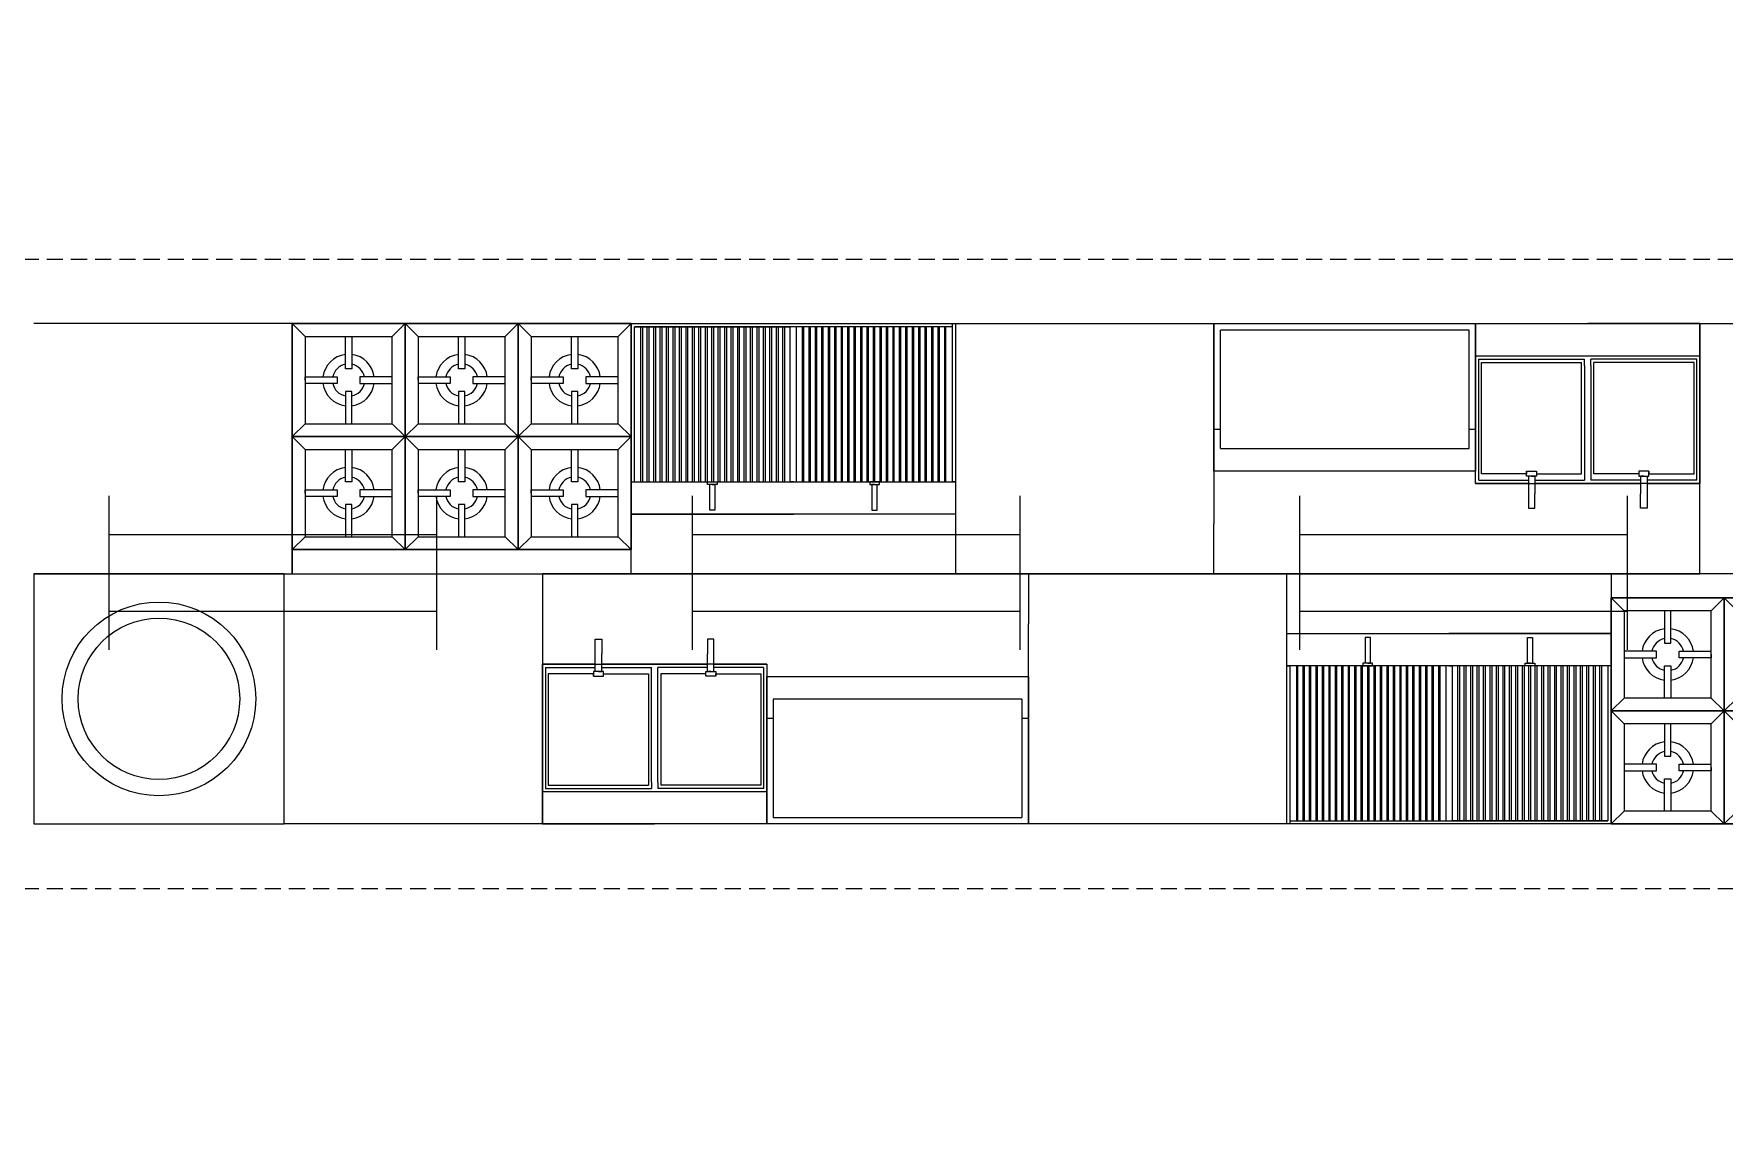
# Model space of a CAD drawing. Header units: millimetres. Extents: x 2412 to 2920, y 1219 to 1516.
# Drawn here: x 2609.02 to 2635.2, y 1378.86 to 1395.7 of the extents above; entities that cross this region are included whole.
import ezdxf

# ---------------------------------------------------------------- set-up
doc = ezdxf.new("R2010")
doc.units = ezdxf.units.MM
doc.linetypes.add('TRAZOS', pattern=[0.75, 0.5, -0.25])
doc.layers.get('0').update_dxf_attribs({"color": 252})
for name, color, linetype in [('CUINA', 254, 'Continuous'), ('ELÈCTRICA', 250, 'Continuous'), ('ELÈCTRICA_0', 254, 'Continuous')]:
    doc.layers.add(name, color=color, linetype=linetype)
doc.layers.get('ELÈCTRICA').off()

# ---------------------------------------------------------------- blocks, each defined once
blk = doc.blocks.new('fogons')
at = {"layer": 'CUINA'}
for p, q in [((113.7031, 16.572), (112.6531, 16.572)), ((112.6531, 16.572), (112.6531, 15.797)), ((112.6531, 16.572), (113.0031, 16.572)), ((112.6531, 16.222), (112.6531, 16.572)), ((112.6531, 16.572), (112.6931, 16.532)), ((112.6531, 16.572), (112.6931, 16.572)), ((112.6531, 16.572), (112.6531, 16.532)), ((113.0031, 16.572), (112.9631, 16.532)), ((113.0031, 16.572), (113.0031, 16.222)), ((113.0031, 16.572), (113.3531, 16.572)), ((113.0031, 16.222), (113.0031, 16.572)), ((113.0031, 16.572), (113.3531, 16.572)), ((113.0031, 16.222), (113.0031, 16.572)), ((113.0031, 16.572), (113.0431, 16.532)), ((113.3531, 16.572), (113.3131, 16.532)), ((113.3531, 16.572), (113.7031, 16.572)), ((113.3531, 16.572), (113.3531, 16.222)), ((113.3531, 16.222), (113.3531, 16.572)), ((113.3531, 16.572), (113.7031, 16.572)), ((113.3531, 16.222), (113.3531, 16.572)), ((113.3531, 16.572), (113.3931, 16.532)), ((113.7031, 16.572), (113.6631, 16.532)), ((113.7031, 15.797), (113.7031, 16.572)), ((113.7031, 16.572), (113.7031, 16.222)), ((113.7031, 16.572), (113.7031, 16.222)), ((113.7031, 16.222), (113.7031, 16.572)), ((112.6931, 16.532), (112.6931, 16.262)), ((112.6931, 16.532), (112.9631, 16.532)), ((112.8181, 16.432), (112.8181, 16.532)), ((112.8281, 16.532), (112.8381, 16.532)), ((112.8381, 16.532), (112.8381, 16.522)), ((112.8381, 16.522), (112.8381, 16.432)), ((112.9631, 16.262), (112.9631, 16.532)), ((113.0431, 16.532), (113.0431, 16.262)), ((113.0431, 16.532), (113.3131, 16.532)), ((113.1681, 16.432), (113.1681, 16.532)), ((113.1781, 16.532), (113.1881, 16.532)), ((113.1881, 16.532), (113.1881, 16.522)), ((113.1881, 16.522), (113.1881, 16.432)), ((113.3131, 16.262), (113.3131, 16.532)), ((113.3931, 16.532), (113.3931, 16.262)), ((113.3931, 16.532), (113.6631, 16.532)), ((113.5181, 16.432), (113.5181, 16.532)), ((113.5281, 16.532), (113.5381, 16.532)), ((113.5381, 16.532), (113.5381, 16.522)), ((113.5381, 16.522), (113.5381, 16.432)), ((113.6631, 16.262), (113.6631, 16.532)), ((112.6931, 16.397), (112.6931, 16.407)), ((112.6931, 16.407), (112.7931, 16.407)), ((112.7931, 16.387), (112.6931, 16.387)), ((112.7931, 16.407), (112.7931, 16.387)), ((112.8381, 16.432), (112.8181, 16.432)), ((112.9631, 16.407), (112.8631, 16.407)), ((112.8631, 16.407), (112.8631, 16.387)), ((112.8631, 16.387), (112.9631, 16.387)), ((112.9631, 16.397), (112.9631, 16.407)), ((113.0431, 16.397), (113.0431, 16.407)), ((113.0431, 16.407), (113.1431, 16.407)), ((113.1431, 16.387), (113.0431, 16.387)), ((113.1431, 16.407), (113.1431, 16.387)), ((113.1881, 16.432), (113.1681, 16.432)), ((113.3131, 16.407), (113.2131, 16.407)), ((113.2131, 16.407), (113.2131, 16.387)), ((113.2131, 16.387), (113.3131, 16.387)), ((113.3131, 16.397), (113.3131, 16.407)), ((113.3931, 16.397), (113.3931, 16.407)), ((113.3931, 16.407), (113.4931, 16.407)), ((113.4931, 16.387), (113.3931, 16.387)), ((113.4931, 16.407), (113.4931, 16.387)), ((113.5381, 16.432), (113.5181, 16.432)), ((113.6631, 16.407), (113.5631, 16.407)), ((113.5631, 16.407), (113.5631, 16.387)), ((113.5631, 16.387), (113.6631, 16.387)), ((113.6631, 16.397), (113.6631, 16.407)), ((112.8381, 16.362), (112.8181, 16.362)), ((112.8181, 16.362), (112.8181, 16.262)), ((112.8381, 16.262), (112.8381, 16.362)), ((113.1881, 16.362), (113.1681, 16.362)), ((113.1681, 16.362), (113.1681, 16.262)), ((113.1881, 16.262), (113.1881, 16.362)), ((113.5381, 16.362), (113.5181, 16.362)), ((113.5181, 16.362), (113.5181, 16.262)), ((113.5381, 16.262), (113.5381, 16.362)), ((112.6931, 16.262), (112.6531, 16.222)), ((112.6931, 16.262), (112.9631, 16.262)), ((112.8281, 16.262), (112.8381, 16.262)), ((112.9631, 16.262), (113.0031, 16.222)), ((113.0431, 16.262), (113.0031, 16.222)), ((113.0431, 16.262), (113.3131, 16.262)), ((113.1781, 16.262), (113.1881, 16.262)), ((113.3131, 16.262), (113.3531, 16.222)), ((113.3931, 16.262), (113.3531, 16.222)), ((113.3931, 16.262), (113.6631, 16.262)), ((113.5281, 16.262), (113.5381, 16.262)), ((113.6631, 16.262), (113.7031, 16.222)), ((113.0031, 16.222), (112.6531, 16.222)), ((112.6531, 16.222), (113.0031, 16.222)), ((112.6531, 15.872), (112.6531, 16.222)), ((112.6531, 16.222), (113.0031, 16.222)), ((112.6531, 15.872), (112.6531, 16.222)), ((112.6531, 16.222), (112.6931, 16.182)), ((112.6931, 16.182), (112.6931, 15.912)), ((112.6931, 16.182), (112.9631, 16.182)), ((112.8181, 16.082), (112.8181, 16.182)), ((112.8281, 16.182), (112.8381, 16.182)), ((112.8381, 16.182), (112.8381, 16.172)), ((113.0031, 16.222), (112.9631, 16.182)), ((112.9631, 15.912), (112.9631, 16.182)), ((113.0031, 16.222), (113.3531, 16.222)), ((113.3531, 16.222), (113.0031, 16.222)), ((113.3531, 16.222), (113.0031, 16.222)), ((113.0031, 16.222), (113.3531, 16.222)), ((113.0031, 16.222), (113.3531, 16.222)), ((113.0031, 15.872), (113.0031, 16.222)), ((113.0031, 16.222), (113.0431, 16.182)), ((113.0031, 16.222), (113.0031, 15.872)), ((113.0031, 15.872), (113.0031, 16.222)), ((113.0431, 16.182), (113.0431, 15.912)), ((113.0431, 16.182), (113.3131, 16.182)), ((113.1681, 16.082), (113.1681, 16.182)), ((113.1781, 16.182), (113.1881, 16.182)), ((113.1881, 16.182), (113.1881, 16.172)), ((113.3531, 16.222), (113.3131, 16.182)), ((113.3131, 15.912), (113.3131, 16.182)), ((113.7031, 16.222), (113.3531, 16.222)), ((113.3531, 16.222), (113.7031, 16.222)), ((113.3531, 16.222), (113.3531, 15.872)), ((113.3531, 15.872), (113.3531, 16.222)), ((113.7031, 16.222), (113.3531, 16.222)), ((113.3531, 16.222), (113.7031, 16.222)), ((113.3531, 16.222), (113.7031, 16.222)), ((113.3531, 15.872), (113.3531, 16.222)), ((113.3531, 16.222), (113.3931, 16.182)), ((113.3931, 16.182), (113.3931, 15.912)), ((113.3931, 16.182), (113.6631, 16.182)), ((113.5181, 16.082), (113.5181, 16.182)), ((113.5281, 16.182), (113.5381, 16.182)), ((113.5381, 16.182), (113.5381, 16.172)), ((113.7031, 16.222), (113.6631, 16.182)), ((113.6631, 15.912), (113.6631, 16.182)), ((113.7031, 16.222), (113.7031, 15.872)), ((113.7031, 16.222), (113.7031, 15.872)), ((113.7031, 15.872), (113.7031, 16.222)), ((112.8381, 16.172), (112.8381, 16.082)), ((113.1881, 16.172), (113.1881, 16.082)), ((113.5381, 16.172), (113.5381, 16.082)), ((112.8381, 16.082), (112.8181, 16.082)), ((113.1881, 16.082), (113.1681, 16.082)), ((113.5381, 16.082), (113.5181, 16.082)), ((112.6931, 16.047), (112.6931, 16.057)), ((112.6931, 16.057), (112.7931, 16.057)), ((112.7931, 16.037), (112.6931, 16.037)), ((112.7931, 16.057), (112.7931, 16.037)), ((112.9631, 16.057), (112.8631, 16.057)), ((112.8631, 16.057), (112.8631, 16.037)), ((112.8631, 16.037), (112.9631, 16.037)), ((112.9631, 16.047), (112.9631, 16.057)), ((113.0431, 16.047), (113.0431, 16.057)), ((113.0431, 16.057), (113.1431, 16.057)), ((113.1431, 16.037), (113.0431, 16.037)), ((113.1431, 16.057), (113.1431, 16.037)), ((113.3131, 16.057), (113.2131, 16.057)), ((113.2131, 16.057), (113.2131, 16.037)), ((113.2131, 16.037), (113.3131, 16.037)), ((113.3131, 16.047), (113.3131, 16.057)), ((113.3931, 16.047), (113.3931, 16.057)), ((113.3931, 16.057), (113.4931, 16.057)), ((113.4931, 16.037), (113.3931, 16.037)), ((113.4931, 16.057), (113.4931, 16.037)), ((113.6631, 16.057), (113.5631, 16.057)), ((113.5631, 16.057), (113.5631, 16.037)), ((113.5631, 16.037), (113.6631, 16.037)), ((113.6631, 16.047), (113.6631, 16.057)), ((112.8381, 16.012), (112.8181, 16.012)), ((112.8181, 16.012), (112.8181, 15.912)), ((112.8381, 15.912), (112.8381, 16.012)), ((113.1881, 16.012), (113.1681, 16.012)), ((113.1681, 16.012), (113.1681, 15.912)), ((113.1881, 15.912), (113.1881, 16.012)), ((113.5381, 16.012), (113.5181, 16.012)), ((113.5181, 16.012), (113.5181, 15.912)), ((113.5381, 15.912), (113.5381, 16.012)), ((112.6931, 15.912), (112.6531, 15.872)), ((112.6531, 15.797), (112.6531, 15.872)), ((112.6531, 15.872), (113.7031, 15.872)), ((113.0031, 15.872), (112.6531, 15.872)), ((113.0031, 15.872), (112.6531, 15.872)), ((112.6531, 15.872), (113.0031, 15.872)), ((112.6931, 15.912), (112.9631, 15.912)), ((112.8281, 15.912), (112.8381, 15.912)), ((112.9631, 15.912), (113.0031, 15.872)), ((113.0431, 15.912), (113.0031, 15.872)), ((113.3531, 15.872), (113.0031, 15.872)), ((113.3531, 15.872), (113.0031, 15.872)), ((113.0031, 15.872), (113.3531, 15.872)), ((113.0431, 15.912), (113.3131, 15.912)), ((113.1781, 15.912), (113.1881, 15.912)), ((113.3131, 15.912), (113.3531, 15.872)), ((113.3931, 15.912), (113.3531, 15.872)), ((113.7031, 15.872), (113.3531, 15.872)), ((113.7031, 15.872), (113.3531, 15.872)), ((113.3531, 15.872), (113.7031, 15.872)), ((113.3931, 15.912), (113.6631, 15.912)), ((113.5281, 15.912), (113.5381, 15.912)), ((113.6631, 15.912), (113.7031, 15.872)), ((112.6531, 15.797), (113.7031, 15.797))]:
    blk.add_line(p, q, dxfattribs=at)
for centre, radius, start, end in [((112.8281, 16.397), 0.08, 97.1808, 172.8192), ((112.8281, 16.397), 0.05, 101.537, 168.463), ((112.8281, 16.397), 0.08, 7.1808, 82.8192), ((112.8281, 16.397), 0.05, 11.537, 78.463), ((113.1781, 16.397), 0.08, 97.1808, 172.8192), ((113.1781, 16.397), 0.05, 101.537, 168.463), ((113.1781, 16.397), 0.08, 7.1808, 82.8192), ((113.1781, 16.397), 0.05, 11.537, 78.463), ((113.5281, 16.397), 0.08, 97.1808, 172.8192), ((113.5281, 16.397), 0.05, 101.537, 168.463), ((113.5281, 16.397), 0.08, 7.1808, 82.8192), ((113.5281, 16.397), 0.05, 11.537, 78.463), ((112.8281, 16.397), 0.08, 187.1808, 262.8192), ((112.8281, 16.397), 0.05, 191.537, 258.463), ((112.8281, 16.397), 0.08, 277.1808, 352.8192), ((112.8281, 16.397), 0.05, 281.537, 348.463), ((113.1781, 16.397), 0.08, 187.1808, 262.8192), ((113.1781, 16.397), 0.05, 191.537, 258.463), ((113.1781, 16.397), 0.08, 277.1808, 352.8192), ((113.1781, 16.397), 0.05, 281.537, 348.463), ((113.5281, 16.397), 0.08, 187.1808, 262.8192), ((113.5281, 16.397), 0.05, 191.537, 258.463), ((113.5281, 16.397), 0.08, 277.1808, 352.8192), ((113.5281, 16.397), 0.05, 281.537, 348.463), ((112.8281, 16.047), 0.08, 97.1808, 172.8192), ((112.8281, 16.047), 0.08, 7.1808, 82.8192), ((113.1781, 16.047), 0.08, 97.1808, 172.8192), ((113.1781, 16.047), 0.08, 7.1808, 82.8192), ((113.5281, 16.047), 0.08, 97.1808, 172.8192), ((113.5281, 16.047), 0.08, 7.1808, 82.8192), ((112.8281, 16.047), 0.05, 101.537, 168.463), ((112.8281, 16.047), 0.05, 11.537, 78.463), ((113.1781, 16.047), 0.05, 101.537, 168.463), ((113.1781, 16.047), 0.05, 11.537, 78.463), ((113.5281, 16.047), 0.05, 101.537, 168.463), ((113.5281, 16.047), 0.05, 11.537, 78.463), ((112.8281, 16.047), 0.08, 187.1808, 262.8192), ((112.8281, 16.047), 0.05, 191.537, 258.463), ((112.8281, 16.047), 0.08, 277.1808, 352.8192), ((112.8281, 16.047), 0.05, 281.537, 348.463), ((113.1781, 16.047), 0.08, 187.1808, 262.8192), ((113.1781, 16.047), 0.05, 191.537, 258.463), ((113.1781, 16.047), 0.08, 277.1808, 352.8192), ((113.1781, 16.047), 0.05, 281.537, 348.463), ((113.5281, 16.047), 0.08, 187.1808, 262.8192), ((113.5281, 16.047), 0.05, 191.537, 258.463), ((113.5281, 16.047), 0.08, 277.1808, 352.8192), ((113.5281, 16.047), 0.05, 281.537, 348.463)]:
    blk.add_arc(centre, radius, start, end, dxfattribs=at)
blk = doc.blocks.new('planxa')
at = {"layer": 'CUINA'}
for p, q in [((114.1313, 16.2308), (114.9413, 16.2308)), ((114.1313, 15.7738), (114.1313, 16.2308)), ((114.9413, 16.2308), (114.9413, 15.7738)), ((114.1513, 15.8438), (114.1513, 16.2108)), ((114.9213, 16.2108), (114.1513, 16.2108)), ((114.9213, 15.8438), (114.9213, 16.2108)), ((114.1313, 15.8438), (114.1313, 15.9038)), ((114.1313, 15.9038), (114.1513, 15.9038)), ((114.9213, 15.9038), (114.9413, 15.9038)), ((114.1313, 15.7738), (114.1313, 15.8438)), ((114.1513, 15.8438), (114.9213, 15.8438)), ((114.9413, 15.7738), (114.1313, 15.7738))]:
    blk.add_line(p, q, dxfattribs=at)
blk = doc.blocks.new('planxa2')
at = {"layer": 'CUINA'}
for p, q in [((117.2355, 10.8889), (118.2405, 10.8889)), ((117.2355, 10.2989), (117.2355, 10.8889)), ((118.2305, 10.3989), (118.2305, 10.8889)), ((118.2405, 10.8889), (118.2405, 10.2989)), ((117.2455, 10.3989), (117.2455, 10.8789)), ((118.2305, 10.8789), (117.2455, 10.8789)), ((117.2455, 10.8789), (117.2655, 10.8789)), ((117.2655, 10.8789), (117.2755, 10.8789)), ((117.2655, 10.3989), (117.2655, 10.8789)), ((117.2655, 10.8789), (117.2855, 10.8789)), ((117.2655, 10.8789), (117.2705, 10.8789)), ((117.2705, 10.8789), (117.2705, 10.3989)), ((117.2855, 10.8789), (117.3055, 10.8789)), ((117.2855, 10.3989), (117.2855, 10.8789)), ((117.2905, 10.8789), (117.2855, 10.8789)), ((117.2905, 10.8789), (117.2905, 10.3989)), ((117.3055, 10.8789), (117.3255, 10.8789)), ((117.3055, 10.3989), (117.3055, 10.8789)), ((117.3055, 10.8789), (117.3105, 10.8789)), ((117.3105, 10.8789), (117.3105, 10.3989)), ((117.3255, 10.8789), (117.3455, 10.8789)), ((117.3255, 10.3989), (117.3255, 10.8789)), ((117.3255, 10.8789), (117.3305, 10.8789)), ((117.3305, 10.8789), (117.3305, 10.3989)), ((117.3455, 10.8789), (117.3655, 10.8789)), ((117.3455, 10.8789), (117.3555, 10.8789)), ((117.3455, 10.3989), (117.3455, 10.8789)), ((117.3455, 10.8789), (117.3655, 10.8789)), ((117.3455, 10.8789), (117.3505, 10.8789)), ((117.3505, 10.8789), (117.3505, 10.3989)), ((117.3655, 10.8789), (117.3855, 10.8789)), ((117.3655, 10.8789), (117.3855, 10.8789)), ((117.3655, 10.3989), (117.3655, 10.8789)), ((117.3705, 10.8789), (117.3655, 10.8789)), ((117.3705, 10.8789), (117.3705, 10.3989)), ((117.3855, 10.8789), (117.4055, 10.8789)), ((117.3855, 10.8789), (117.4055, 10.8789)), ((117.3855, 10.3989), (117.3855, 10.8789)), ((117.3855, 10.8789), (117.3905, 10.8789)), ((117.3905, 10.8789), (117.3905, 10.3989)), ((117.4055, 10.8789), (117.4255, 10.8789)), ((117.4055, 10.8789), (117.4255, 10.8789)), ((117.4055, 10.3989), (117.4055, 10.8789)), ((117.4055, 10.8789), (117.4105, 10.8789)), ((117.4105, 10.8789), (117.4105, 10.3989)), ((117.4255, 10.8789), (117.4455, 10.8789)), ((117.4255, 10.8789), (117.4455, 10.8789)), ((117.4255, 10.8789), (117.4355, 10.8789)), ((117.4255, 10.3989), (117.4255, 10.8789)), ((117.4255, 10.8789), (117.4455, 10.8789)), ((117.4255, 10.8789), (117.4305, 10.8789)), ((117.4305, 10.8789), (117.4305, 10.3989)), ((117.4455, 10.8789), (117.4655, 10.8789)), ((117.4455, 10.8789), (117.4655, 10.8789)), ((117.4455, 10.8789), (117.4655, 10.8789)), ((117.4455, 10.3989), (117.4455, 10.8789)), ((117.4505, 10.8789), (117.4455, 10.8789)), ((117.4505, 10.8789), (117.4505, 10.3989)), ((117.4655, 10.8789), (117.4855, 10.8789)), ((117.4655, 10.8789), (117.4855, 10.8789)), ((117.4655, 10.3989), (117.4655, 10.8789)), ((117.4655, 10.8789), (117.4705, 10.8789)), ((117.4705, 10.8789), (117.4705, 10.3989)), ((117.4855, 10.8789), (117.5055, 10.8789)), ((117.4855, 10.3989), (117.4855, 10.8789)), ((117.4855, 10.8789), (117.4905, 10.8789)), ((117.4905, 10.8789), (117.4905, 10.3989)), ((117.5055, 10.8789), (117.5255, 10.8789)), ((117.5055, 10.8789), (117.5155, 10.8789)), ((117.5055, 10.3989), (117.5055, 10.8789)), ((117.5055, 10.8789), (117.5255, 10.8789)), ((117.5055, 10.8789), (117.5105, 10.8789)), ((117.5105, 10.8789), (117.5105, 10.3989)), ((117.5255, 10.8789), (117.5455, 10.8789)), ((117.5255, 10.8789), (117.5455, 10.8789)), ((117.5255, 10.3989), (117.5255, 10.8789)), ((117.5305, 10.8789), (117.5255, 10.8789)), ((117.5305, 10.8789), (117.5305, 10.3989)), ((117.5455, 10.8789), (117.5655, 10.8789)), ((117.5455, 10.3989), (117.5455, 10.8789)), ((117.5455, 10.8789), (117.5505, 10.8789)), ((117.5505, 10.8789), (117.5505, 10.3989)), ((117.5655, 10.8789), (117.5855, 10.8789)), ((117.5655, 10.3989), (117.5655, 10.8789)), ((117.5655, 10.8789), (117.5705, 10.8789)), ((117.5705, 10.8789), (117.5705, 10.3989)), ((117.5855, 10.8789), (117.6055, 10.8789)), ((117.5855, 10.8789), (117.5955, 10.8789)), ((117.5855, 10.3989), (117.5855, 10.8789)), ((117.5855, 10.8789), (117.6055, 10.8789)), ((117.5855, 10.8789), (117.5905, 10.8789)), ((117.5905, 10.8789), (117.5905, 10.3989)), ((117.6055, 10.8789), (117.6255, 10.8789)), ((117.6055, 10.8789), (117.6255, 10.8789)), ((117.6055, 10.3989), (117.6055, 10.8789)), ((117.6105, 10.8789), (117.6055, 10.8789)), ((117.6105, 10.8789), (117.6105, 10.3989)), ((117.6255, 10.8789), (117.6455, 10.8789)), ((117.6255, 10.3989), (117.6255, 10.8789)), ((117.6255, 10.8789), (117.6305, 10.8789)), ((117.6305, 10.8789), (117.6305, 10.3989)), ((117.6455, 10.8789), (117.6655, 10.8789)), ((117.6455, 10.3989), (117.6455, 10.8789)), ((117.6455, 10.8789), (117.6505, 10.8789)), ((117.6505, 10.8789), (117.6505, 10.3989)), ((117.6655, 10.8789), (117.6855, 10.8789)), ((117.6655, 10.8789), (117.6755, 10.8789)), ((117.6655, 10.3989), (117.6655, 10.8789)), ((117.6655, 10.8789), (117.6855, 10.8789)), ((117.6655, 10.8789), (117.6705, 10.8789)), ((117.6705, 10.8789), (117.6705, 10.3989)), ((117.6855, 10.8789), (117.7055, 10.8789)), ((117.6855, 10.8789), (117.7055, 10.8789)), ((117.6855, 10.3989), (117.6855, 10.8789)), ((117.6905, 10.8789), (117.6855, 10.8789)), ((117.6905, 10.8789), (117.6905, 10.3989)), ((117.7055, 10.8789), (117.7255, 10.8789)), ((117.7055, 10.8789), (117.7255, 10.8789)), ((117.7055, 10.3989), (117.7055, 10.8789)), ((117.7055, 10.8789), (117.7105, 10.8789)), ((117.7105, 10.8789), (117.7105, 10.3989)), ((117.7255, 10.8789), (117.7305, 10.8789)), ((117.728, 10.3989), (117.728, 10.8789)), ((117.7505, 10.8789), (117.7455, 10.8789)), ((117.748, 10.3989), (117.748, 10.8789)), ((117.748, 10.3989), (117.748, 10.8789)), ((117.7705, 10.8789), (117.7505, 10.8789)), ((117.7705, 10.8789), (117.7505, 10.8789)), ((117.7655, 10.8789), (117.7655, 10.3989)), ((117.7705, 10.8789), (117.7655, 10.8789)), ((117.7905, 10.8789), (117.7705, 10.8789)), ((117.7905, 10.8789), (117.7705, 10.8789)), ((117.7705, 10.3989), (117.7705, 10.8789)), ((117.7855, 10.8789), (117.7855, 10.3989)), ((117.7855, 10.8789), (117.7905, 10.8789)), ((117.8105, 10.8789), (117.7905, 10.8789)), ((117.8105, 10.8789), (117.7905, 10.8789)), ((117.7905, 10.3989), (117.7905, 10.8789)), ((117.8105, 10.8789), (117.8005, 10.8789)), ((117.8105, 10.8789), (117.8055, 10.8789)), ((117.8055, 10.8789), (117.8055, 10.3989)), ((117.8305, 10.8789), (117.8105, 10.8789)), ((117.8105, 10.3989), (117.8105, 10.8789)), ((117.8255, 10.8789), (117.8255, 10.3989)), ((117.8305, 10.8789), (117.8255, 10.8789)), ((117.8505, 10.8789), (117.8305, 10.8789)), ((117.8305, 10.3989), (117.8305, 10.8789)), ((117.8455, 10.8789), (117.8455, 10.3989)), ((117.8505, 10.8789), (117.8455, 10.8789)), ((117.8705, 10.8789), (117.8505, 10.8789)), ((117.8705, 10.8789), (117.8505, 10.8789)), ((117.8505, 10.3989), (117.8505, 10.8789)), ((117.8655, 10.8789), (117.8655, 10.3989)), ((117.8655, 10.8789), (117.8705, 10.8789)), ((117.8905, 10.8789), (117.8705, 10.8789)), ((117.8905, 10.8789), (117.8705, 10.8789)), ((117.8705, 10.3989), (117.8705, 10.8789)), ((117.8905, 10.8789), (117.8805, 10.8789)), ((117.8905, 10.8789), (117.8855, 10.8789)), ((117.8855, 10.8789), (117.8855, 10.3989)), ((117.9105, 10.8789), (117.8905, 10.8789)), ((117.8905, 10.3989), (117.8905, 10.8789)), ((117.9055, 10.8789), (117.9055, 10.3989)), ((117.9105, 10.8789), (117.9055, 10.8789)), ((117.9305, 10.8789), (117.9105, 10.8789)), ((117.9105, 10.3989), (117.9105, 10.8789)), ((117.9255, 10.8789), (117.9255, 10.3989)), ((117.9305, 10.8789), (117.9255, 10.8789)), ((117.9505, 10.8789), (117.9305, 10.8789)), ((117.9505, 10.8789), (117.9305, 10.8789)), ((117.9305, 10.3989), (117.9305, 10.8789)), ((117.9455, 10.8789), (117.9455, 10.3989)), ((117.9455, 10.8789), (117.9505, 10.8789)), ((117.9705, 10.8789), (117.9505, 10.8789)), ((117.9705, 10.8789), (117.9505, 10.8789)), ((117.9505, 10.3989), (117.9505, 10.8789)), ((117.9705, 10.8789), (117.9605, 10.8789)), ((117.9705, 10.8789), (117.9655, 10.8789)), ((117.9655, 10.8789), (117.9655, 10.3989)), ((117.9905, 10.8789), (117.9705, 10.8789)), ((117.9705, 10.3989), (117.9705, 10.8789)), ((117.9855, 10.8789), (117.9855, 10.3989)), ((117.9905, 10.8789), (117.9855, 10.8789)), ((118.0105, 10.8789), (117.9905, 10.8789)), ((118.0105, 10.8789), (117.9905, 10.8789)), ((117.9905, 10.3989), (117.9905, 10.8789)), ((118.0055, 10.8789), (118.0055, 10.3989)), ((118.0105, 10.8789), (118.0055, 10.8789)), ((118.0305, 10.8789), (118.0105, 10.8789)), ((118.0305, 10.8789), (118.0105, 10.8789)), ((118.0305, 10.8789), (118.0105, 10.8789)), ((118.0105, 10.3989), (118.0105, 10.8789)), ((118.0255, 10.8789), (118.0255, 10.3989)), ((118.0255, 10.8789), (118.0305, 10.8789)), ((118.0505, 10.8789), (118.0305, 10.8789)), ((118.0505, 10.8789), (118.0305, 10.8789)), ((118.0505, 10.8789), (118.0305, 10.8789)), ((118.0305, 10.3989), (118.0305, 10.8789)), ((118.0505, 10.8789), (118.0405, 10.8789)), ((118.0505, 10.8789), (118.0455, 10.8789)), ((118.0455, 10.8789), (118.0455, 10.3989)), ((118.0705, 10.8789), (118.0505, 10.8789)), ((118.0705, 10.8789), (118.0505, 10.8789)), ((118.0505, 10.3989), (118.0505, 10.8789)), ((118.0655, 10.8789), (118.0655, 10.3989)), ((118.0705, 10.8789), (118.0655, 10.8789)), ((118.0905, 10.8789), (118.0705, 10.8789)), ((118.0905, 10.8789), (118.0705, 10.8789)), ((118.0705, 10.3989), (118.0705, 10.8789)), ((118.0855, 10.8789), (118.0855, 10.3989)), ((118.0905, 10.8789), (118.0855, 10.8789)), ((118.1105, 10.8789), (118.0905, 10.8789)), ((118.1105, 10.8789), (118.0905, 10.8789)), ((118.0905, 10.3989), (118.0905, 10.8789)), ((118.1055, 10.8789), (118.1055, 10.3989)), ((118.1055, 10.8789), (118.1105, 10.8789)), ((118.1305, 10.8789), (118.1105, 10.8789)), ((118.1305, 10.8789), (118.1105, 10.8789)), ((118.1105, 10.3989), (118.1105, 10.8789)), ((118.1305, 10.8789), (118.1205, 10.8789)), ((118.1305, 10.8789), (118.1255, 10.8789)), ((118.1255, 10.8789), (118.1255, 10.3989)), ((118.1505, 10.8789), (118.1305, 10.8789)), ((118.1305, 10.3989), (118.1305, 10.8789)), ((118.1455, 10.8789), (118.1455, 10.3989)), ((118.1505, 10.8789), (118.1455, 10.8789)), ((118.1705, 10.8789), (118.1505, 10.8789)), ((118.1505, 10.3989), (118.1505, 10.8789)), ((118.1655, 10.8789), (118.1655, 10.3989)), ((118.1705, 10.8789), (118.1655, 10.8789)), ((118.1905, 10.8789), (118.1705, 10.8789)), ((118.1705, 10.3989), (118.1705, 10.8789)), ((118.1855, 10.8789), (118.1855, 10.3989)), ((118.1855, 10.8789), (118.1905, 10.8789)), ((118.2105, 10.8789), (118.1905, 10.8789)), ((118.1905, 10.3989), (118.1905, 10.8789)), ((118.2105, 10.8789), (118.2005, 10.8789)), ((118.2105, 10.8789), (118.2055, 10.8789)), ((118.2055, 10.8789), (118.2055, 10.3989)), ((118.2105, 10.3989), (118.2105, 10.8789)), ((118.2305, 10.8789), (118.2105, 10.8789)), ((118.2305, 10.3989), (118.2305, 10.8789)), ((117.2355, 10.2989), (117.2355, 10.3989)), ((117.2355, 10.3989), (118.2405, 10.3989)), ((117.2355, 10.3989), (117.738, 10.3989)), ((117.2355, 10.3989), (117.2455, 10.3989)), ((117.4718, 10.3909), (117.4718, 10.3989)), ((117.4718, 10.3989), (117.4868, 10.3989)), ((117.5018, 10.3909), (117.4718, 10.3909)), ((117.4788, 10.3109), (117.4788, 10.3909)), ((117.4868, 10.3989), (117.5018, 10.3989)), ((117.4868, 10.3909), (117.4948, 10.3909)), ((117.4948, 10.3909), (117.4948, 10.3109)), ((117.5018, 10.3989), (117.5018, 10.3909)), ((117.738, 10.3989), (117.728, 10.3989)), ((117.738, 10.3989), (117.748, 10.3989)), ((117.9893, 10.3989), (117.9743, 10.3989)), ((117.9743, 10.3989), (117.9743, 10.3909)), ((117.9743, 10.3909), (118.0043, 10.3909)), ((117.9893, 10.3909), (117.9813, 10.3909)), ((117.9813, 10.3909), (117.9813, 10.3109)), ((118.0043, 10.3989), (117.9893, 10.3989)), ((117.9973, 10.3109), (117.9973, 10.3909)), ((118.0043, 10.3909), (118.0043, 10.3989)), ((118.2405, 10.3989), (118.2305, 10.3989)), ((118.2405, 10.3989), (118.2305, 10.3989)), ((118.2405, 10.2989), (117.2355, 10.2989)), ((117.2355, 10.2989), (117.738, 10.2989)), ((117.2355, 10.2989), (117.4868, 10.2989)), ((117.4948, 10.3109), (117.4788, 10.3109)), ((117.9813, 10.3109), (117.9973, 10.3109))]:
    blk.add_line(p, q, dxfattribs=at)
blk = doc.blocks.new('caldero3')
at = {"layer": 'CUINA'}
for p, q in [((113.8972, 12.7849), (113.8972, 12.0099)), ((114.6722, 12.7849), (113.8972, 12.7849)), ((114.6722, 12.0099), (114.6722, 12.7849)), ((113.8972, 12.0099), (114.6722, 12.0099))]:
    blk.add_line(p, q, dxfattribs=at)
for radius in [0.3, 0.25]:
    blk.add_circle((114.2847, 12.3974), radius, dxfattribs=at)
blk = doc.blocks.new('fregidores')
at = {"layer": 'CUINA'}
for p, q in [((109.3272, 16.6619), (110.0222, 16.6619)), ((109.3272, 16.1669), (109.3272, 16.6619)), ((109.3272, 16.6619), (109.3272, 16.5619)), ((109.3272, 16.6619), (109.6747, 16.6619)), ((110.0222, 16.6619), (109.6747, 16.6619)), ((110.0222, 16.6619), (110.0222, 16.1669)), ((110.0222, 16.1669), (110.0222, 16.6619)), ((110.0222, 16.6619), (110.0222, 16.5619)), ((109.3272, 16.5619), (110.0222, 16.5619)), ((109.3372, 16.5519), (109.6647, 16.5519)), ((109.3372, 16.1769), (109.3372, 16.5519)), ((109.6647, 16.5319), (109.6647, 16.5519)), ((110.0122, 16.5519), (109.6847, 16.5519)), ((109.6847, 16.5319), (109.6847, 16.5519)), ((110.0122, 16.1769), (110.0122, 16.5519)), ((109.3455, 16.5418), (109.6559, 16.5418)), ((109.3455, 16.5319), (109.3455, 16.5418)), ((109.3455, 16.1969), (109.3455, 16.5319)), ((109.6559, 16.5319), (109.6559, 16.5418)), ((109.6559, 16.1969), (109.6559, 16.5319)), ((109.6647, 16.5319), (109.6647, 16.1769)), ((109.6847, 16.5319), (109.6847, 16.1769)), ((110.0039, 16.5418), (109.6934, 16.5418)), ((109.6934, 16.5319), (109.6934, 16.5418)), ((109.6934, 16.1969), (109.6934, 16.5319)), ((110.0039, 16.5319), (110.0039, 16.5418)), ((110.0039, 16.1969), (110.0039, 16.5319)), ((109.3372, 16.1769), (109.4909, 16.1769)), ((109.4855, 16.1969), (109.3455, 16.1969)), ((109.4855, 16.1897), (109.4855, 16.2044)), ((109.4855, 16.2044), (109.5009, 16.2044)), ((109.4855, 16.2044), (109.4855, 16.1969)), ((109.5159, 16.1897), (109.4855, 16.1897)), ((109.5109, 16.1897), (109.4909, 16.1897)), ((109.4909, 16.1897), (109.4909, 16.0897)), ((109.5009, 16.2044), (109.5159, 16.2044)), ((109.5009, 16.1897), (109.5109, 16.1897)), ((109.5109, 16.1897), (109.5109, 16.1769)), ((109.5109, 16.1769), (109.6647, 16.1769)), ((109.5109, 16.1769), (109.5109, 16.1669)), ((109.5159, 16.2044), (109.5159, 16.1897)), ((109.5159, 16.1969), (109.6559, 16.1969)), ((109.8384, 16.1769), (109.6847, 16.1769)), ((109.8334, 16.1969), (109.6934, 16.1969)), ((109.8484, 16.2044), (109.8334, 16.2044)), ((109.8334, 16.2044), (109.8334, 16.1897)), ((109.8334, 16.1897), (109.8639, 16.1897)), ((109.8484, 16.1897), (109.8384, 16.1897)), ((109.8384, 16.1897), (109.8384, 16.1769)), ((109.8384, 16.1897), (109.8584, 16.1897)), ((109.8384, 16.1769), (109.8384, 16.1669)), ((109.8639, 16.2044), (109.8484, 16.2044)), ((109.8584, 16.1897), (109.8584, 16.0897)), ((110.0122, 16.1769), (109.8584, 16.1769)), ((109.8639, 16.1897), (109.8639, 16.2044)), ((109.8639, 16.2044), (109.8639, 16.1969)), ((109.8639, 16.1969), (110.0039, 16.1969)), ((109.4909, 16.1669), (109.3272, 16.1669)), ((109.3272, 16.1669), (109.8384, 16.1669)), ((109.3372, 16.1669), (109.3472, 16.1669)), ((110.0222, 16.1669), (109.5109, 16.1669)), ((109.5109, 16.1669), (109.5109, 16.1343)), ((109.5109, 16.0897), (109.5109, 16.1343)), ((109.8384, 16.1669), (109.8384, 16.1343)), ((109.8384, 16.0897), (109.8384, 16.1343)), ((109.8584, 16.1669), (110.0222, 16.1669)), ((110.0122, 16.1669), (110.0022, 16.1669)), ((109.4909, 16.0897), (109.5109, 16.0897)), ((109.8584, 16.0897), (109.8384, 16.0897))]:
    blk.add_line(p, q, dxfattribs=at)
blk = doc.blocks.new('bloc_cuina3')
for p, q in [((118.1534, 22.9426), (118.9534, 22.9426)), ((118.9534, 22.9426), (118.9534, 22.3224)), ((120.4584, 22.9426), (121.2584, 22.9426)), ((121.2584, 22.9426), (121.2584, 22.1676)), ((120.4584, 22.1676), (120.4584, 22.4476)), ((118.1534, 22.3526), (118.1534, 22.1676)), ((118.9534, 22.1676), (118.9534, 22.3224)), ((117.1484, 22.1676), (118.9534, 22.1676)), ((118.9534, 22.1676), (120.4584, 22.1676)), ((121.2584, 22.1676), (120.4584, 22.1676))]:
    blk.add_line(p, q)
for name, p in [('fogons', (3.4453, 6.3705)), ('planxa2', (-0.0871, 12.0537)), ('planxa', (4.8221, 6.7118)), ('fregidores', (10.4362, 6.2807)), ('caldero3', (7.3612, 10.1576))]:
    blk.add_blockref(name, p)
blk = doc.blocks.new('bloc_cuina4')
at = {"layer": 'CUINA'}
for p, q in [((123.9145, 22.9302), (123.1145, 22.9302)), ((123.1145, 22.1552), (123.9145, 22.1552))]:
    blk.add_line(p, q, dxfattribs=at)
blk.add_blockref('bloc_cuina3', (7.816, -0.0124))
blk = doc.blocks.new('fluorescent')
at = {"layer": 'ELÈCTRICA_0', "linetype": 'Continuous', "ltscale": 0.5}
for p, q in [((113.113, -12.148), (113.113, -12.624)), ((115.142, -12.148), (115.142, -12.624)), ((113.113, -12.386), (115.142, -12.386))]:
    blk.add_line(p, q, dxfattribs=at)

msp = doc.modelspace()

# ---------------------------------------------------------------- hatches: boundary and pattern name
at = {"linetype": 'Continuous'}
h = msp.add_hatch(color=256, dxfattribs=at)
h.dxf.hatch_style = 1
h.paths.add_polyline_path([(2678.427, 1381.614), (2670.013, 1381.614), (2670.013, 1380.864), (2670.013, 1380.764), (2670.763, 1380.764), (2670.763, 1380.864), (2670.838, 1380.864), (2674.218, 1380.864), (2677.677, 1380.864), (2677.677, 1376.002), (2678.427, 1376.002)])
h.paths.add_polyline_path([(2582.338, 1417.767), (2564.47, 1417.767), (2564.47, 1417.394), (2582.338, 1417.394)])
h.paths.add_polyline_path([(2586.625, 1417.767), (2582.338, 1417.767), (2582.338, 1417.394), (2586.625, 1417.394)])
h.paths.add_polyline_path([(2591.195, 1417.767), (2586.625, 1417.767), (2586.625, 1417.394), (2591.195, 1417.394)])
h.paths.add_polyline_path([(2554.764, 1395.144), (2554.764, 1399.519), (2554.764, 1399.964), (2554.014, 1399.964), (2554.014, 1399.865), (2554.014, 1394.394), (2554.014, 1387.651), (2554.764, 1387.651), (2554.764, 1394.394)])
h.paths.add_polyline_path([(2543.451, 1416.645), (2542.701, 1416.989), (2542.701, 1410.514), (2542.701, 1410.414), (2543.451, 1410.414), (2543.451, 1410.514), (2543.526, 1410.514), (2554.13, 1410.514), (2554.13, 1411.014), (2543.451, 1411.014)])
h.paths.add_polyline_path([(2556.059, 1411.014), (2554.13, 1411.014), (2554.13, 1410.514), (2556.059, 1410.514)])
h.paths.add_polyline_path([(2636.313, 1355.231), (2639.508, 1355.231), (2639.508, 1358.322), (2636.313, 1358.322)], flags=9)
h.paths.add_polyline_path([(2652.535, 1343.885), (2670.868, 1343.885), (2670.868, 1346.976), (2652.535, 1346.976)], flags=9)
h.paths.add_polyline_path([(2662.416, 1335.557), (2665.612, 1335.557), (2665.612, 1338.648), (2662.416, 1338.648)], flags=9)
h.paths.add_polyline_path([(2669.076, 1341.166), (2687.409, 1341.166), (2687.409, 1344.257), (2669.076, 1344.257)], flags=9)
h.paths.add_polyline_path([(2657.444, 1358.321), (2666.216, 1358.321), (2666.216, 1364.071), (2657.444, 1364.071)], flags=9)
h.paths.add_polyline_path([(2678.093, 1411.506), (2699.436, 1411.506), (2699.436, 1417.256), (2678.093, 1417.256)], flags=9)
h.paths.add_polyline_path([(2673.778, 1382.054), (2684.048, 1382.054), (2684.048, 1390.304), (2673.778, 1390.304)], flags=9)
h.paths.add_polyline_path([(2691.166, 1383.441), (2706.125, 1383.441), (2706.125, 1389.191), (2691.166, 1389.191)], flags=9)
h.paths.add_polyline_path([(2671.98, 1355.926), (2689.362, 1355.926), (2689.362, 1361.676), (2671.98, 1361.676)], flags=9)
h.paths.add_polyline_path([(2535.808, 1357.292), (2537.025, 1357.292), (2537.025, 1359.044), (2535.808, 1359.044)], flags=9)
h.paths.add_polyline_path([(2557.564, 1358.1), (2558.781, 1358.1), (2558.781, 1359.852), (2557.564, 1359.852)], flags=9)
h.paths.add_polyline_path([(2582.293, 1347.269), (2583.511, 1347.269), (2583.511, 1349.022), (2582.293, 1349.022)], flags=9)
h.paths.add_polyline_path([(2614.18, 1347.226), (2615.398, 1347.226), (2615.398, 1348.978), (2614.18, 1348.978)], flags=9)
h.paths.add_polyline_path([(2636.094, 1347.31), (2637.312, 1347.31), (2637.312, 1349.062), (2636.094, 1349.062)], flags=9)
h.paths.add_polyline_path([(2598.268, 1357.608), (2599.485, 1357.608), (2599.485, 1359.36), (2598.268, 1359.36)], flags=9)
h.paths.add_polyline_path([(2608.444, 1361.238), (2610.304, 1361.238), (2610.304, 1364.488), (2608.444, 1364.488)], flags=9)
h.paths.add_polyline_path([(2630.745, 1379.773), (2632.605, 1379.773), (2632.605, 1383.023), (2630.745, 1383.023)], flags=9)
h.paths.add_polyline_path([(2643.457, 1379.647), (2646.427, 1379.647), (2646.427, 1382.897), (2643.457, 1382.897)], flags=9)
h.paths.add_polyline_path([(2553.065, 1353.47), (2562.316, 1353.47), (2562.316, 1356.561), (2553.065, 1356.561)], flags=9)
h.paths.add_polyline_path([(2626.21, 1355.249), (2629.405, 1355.249), (2629.405, 1358.34), (2626.21, 1358.34)], flags=9)
h.paths.add_polyline_path([(2562.807, 1357.266), (2566.003, 1357.266), (2566.003, 1360.357), (2562.807, 1360.357)], flags=9)
h.paths.add_polyline_path([(2629.292, 1358.471), (2632.488, 1358.471), (2632.488, 1361.562), (2629.292, 1361.562)], flags=9)
h.paths.add_polyline_path([(2632.02, 1358.424), (2635.216, 1358.424), (2635.216, 1361.515), (2632.02, 1361.515)], flags=9)
h.paths.add_polyline_path([(2612.405, 1353.454), (2624.683, 1353.454), (2624.683, 1356.545), (2612.405, 1356.545)], flags=9)
h.paths.add_polyline_path([(2535.824, 1343.539), (2553.656, 1343.539), (2553.656, 1351.789), (2535.824, 1351.789)], flags=9)
h = msp.add_hatch(color=256)
h.dxf.hatch_style = 1
h.paths.add_polyline_path([(2508.034, 1393.535), (2508.034, 1393.615), (2508.034, 1400.894), (2508.034, 1401.644), (2508.034, 1404.814), (2525.911, 1404.814), (2525.911, 1405.564), (2508.034, 1405.564), (2508.034, 1406.049), (2507.034, 1406.049), (2507.034, 1405.968), (2507.034, 1393.535)])
h.paths.add_polyline_path([(2559.451, 1410.514), (2559.451, 1412.445), (2559.451, 1412.545), (2558.951, 1412.545), (2558.951, 1412.445), (2558.951, 1411.014), (2556.059, 1411.014), (2556.059, 1410.514)])
h.paths.add_polyline_path([(2630.362, 1340.277), (2630.362, 1340.777), (2621.662, 1340.777), (2621.662, 1340.277)])
h.paths.add_polyline_path([(2535.808, 1357.292), (2537.025, 1357.292), (2537.025, 1359.044), (2535.808, 1359.044)], flags=9)
edge = h.paths.add_edge_path()
edge.add_line((2534.643, 1358.719), (2534.643, 1357.642))
edge = h.paths.add_edge_path()
edge.add_line((2534.643, 1357.642), (2538.125, 1357.642))
edge = h.paths.add_edge_path()
edge.add_line((2538.125, 1357.642), (2538.125, 1358.719))
edge = h.paths.add_edge_path()
edge.add_line((2538.125, 1358.719), (2534.643, 1358.719))
h.paths.add_polyline_path([(2557.564, 1358.1), (2558.781, 1358.1), (2558.781, 1359.852), (2557.564, 1359.852)], flags=9)
edge = h.paths.add_edge_path()
edge.add_line((2556.4, 1359.527), (2556.4, 1358.45))
edge = h.paths.add_edge_path()
edge.add_line((2556.4, 1358.45), (2559.881, 1358.45))
edge = h.paths.add_edge_path()
edge.add_line((2559.881, 1358.45), (2559.881, 1359.527))
edge = h.paths.add_edge_path()
edge.add_line((2559.881, 1359.527), (2556.4, 1359.527))
h.paths.add_polyline_path([(2582.293, 1347.269), (2583.511, 1347.269), (2583.511, 1349.022), (2582.293, 1349.022)], flags=9)
edge = h.paths.add_edge_path()
edge.add_line((2581.129, 1348.697), (2581.129, 1347.619))
edge = h.paths.add_edge_path()
edge.add_line((2581.129, 1347.619), (2584.611, 1347.619))
edge = h.paths.add_edge_path()
edge.add_line((2584.611, 1347.619), (2584.611, 1348.697))
edge = h.paths.add_edge_path()
edge.add_line((2584.611, 1348.697), (2581.129, 1348.697))
h.paths.add_polyline_path([(2614.18, 1347.226), (2615.398, 1347.226), (2615.398, 1348.978), (2614.18, 1348.978)], flags=9)
edge = h.paths.add_edge_path()
edge.add_line((2613.016, 1348.654), (2613.016, 1347.576))
edge = h.paths.add_edge_path()
edge.add_line((2613.016, 1347.576), (2616.498, 1347.576))
edge = h.paths.add_edge_path()
edge.add_line((2616.498, 1347.576), (2616.498, 1348.654))
edge = h.paths.add_edge_path()
edge.add_line((2616.498, 1348.654), (2613.016, 1348.654))
h.paths.add_polyline_path([(2636.094, 1347.31), (2637.312, 1347.31), (2637.312, 1349.062), (2636.094, 1349.062)], flags=9)
edge = h.paths.add_edge_path()
edge.add_line((2634.93, 1348.738), (2634.93, 1347.66))
edge = h.paths.add_edge_path()
edge.add_line((2634.93, 1347.66), (2638.412, 1347.66))
edge = h.paths.add_edge_path()
edge.add_line((2638.412, 1347.66), (2638.412, 1348.738))
edge = h.paths.add_edge_path()
edge.add_line((2638.412, 1348.738), (2634.93, 1348.738))
h.paths.add_polyline_path([(2598.268, 1357.608), (2599.485, 1357.608), (2599.485, 1359.36), (2598.268, 1359.36)], flags=9)
edge = h.paths.add_edge_path()
edge.add_line((2597.104, 1359.036), (2597.104, 1357.958))
edge = h.paths.add_edge_path()
edge.add_line((2597.104, 1357.958), (2600.585, 1357.958))
edge = h.paths.add_edge_path()
edge.add_line((2600.585, 1357.958), (2600.585, 1359.036))
edge = h.paths.add_edge_path()
edge.add_line((2600.585, 1359.036), (2597.104, 1359.036))
h.paths.add_polyline_path([(2553.065, 1353.47), (2562.316, 1353.47), (2562.316, 1356.561), (2553.065, 1356.561)], flags=9)
h.paths.add_polyline_path([(2626.21, 1355.249), (2629.405, 1355.249), (2629.405, 1358.34), (2626.21, 1358.34)], flags=9)
h.paths.add_polyline_path([(2562.807, 1357.266), (2566.003, 1357.266), (2566.003, 1360.357), (2562.807, 1360.357)], flags=9)
h.paths.add_polyline_path([(2629.292, 1358.471), (2632.488, 1358.471), (2632.488, 1361.562), (2629.292, 1361.562)], flags=9)
h.paths.add_polyline_path([(2632.02, 1358.424), (2635.216, 1358.424), (2635.216, 1361.515), (2632.02, 1361.515)], flags=9)
h.paths.add_polyline_path([(2636.313, 1355.231), (2639.508, 1355.231), (2639.508, 1358.322), (2636.313, 1358.322)], flags=9)
h.paths.add_polyline_path([(2612.405, 1353.454), (2624.683, 1353.454), (2624.683, 1356.545), (2612.405, 1356.545)], flags=9)
h.paths.add_polyline_path([(2535.824, 1343.539), (2553.656, 1343.539), (2553.656, 1351.789), (2535.824, 1351.789)], flags=9)

# ---------------------------------------------------------------- linework, layer by layer
at = {"layer": 'CUINA', "linetype": 'TRAZOS', "lineweight": -2, "ltscale": 0.5}
for p, q in [((2574.349, 1392.211), (2643.699, 1392.211)), ((2574.349, 1382.461), (2643.699, 1382.461))]:
    msp.add_line(p, q, dxfattribs=at)

# ---------------------------------------------------------------- block references
at = {"layer": 'CUINA', "xscale": 5, "yscale": 5, "zscale": 5}
msp.add_blockref('bloc_cuina4', (1993.451, 1276.56), dxfattribs=at)
at = {"layer": 'CUINA', "xscale": 5, "yscale": 5, "zscale": 5, "rotation": 180}
msp.add_blockref('bloc_cuina4', (3258.271, 1498.112), dxfattribs=at)
at = {"layer": 'ELÈCTRICA', "linetype": 'Continuous', "xscale": 2.5, "yscale": 2.5, "zscale": 2.5}
for p in [(2327.405, 1418.911), (2336.436, 1418.911), (2345.84, 1418.911), (2327.405, 1417.72), (2336.436, 1417.72), (2345.84, 1417.72)]:
    msp.add_blockref('fluorescent', p, dxfattribs=at)

doc.saveas('drawing.dxf')
